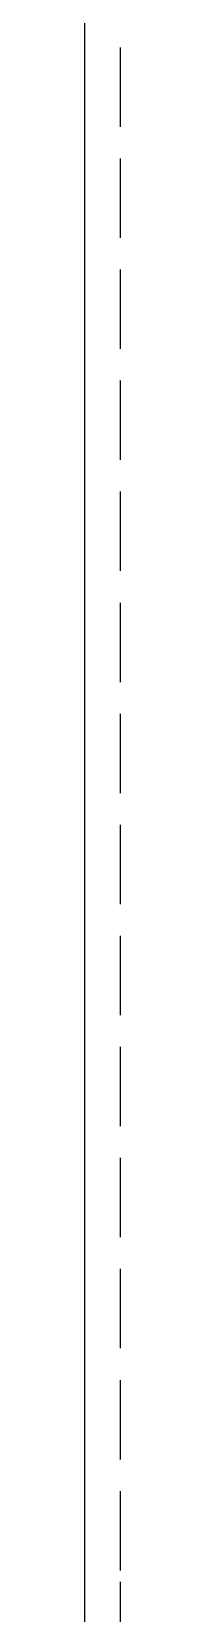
# Model space of a CAD drawing. Extents: x 220580 to 2027826, y -309201 to 71987.
# Drawn here: x 289337.2 to 289345.2, y -160969.9 to -160620.9 of the extents above; entities that cross this region are included whole.
import ezdxf

# ---------------------------------------------------------------- set-up
doc = ezdxf.new("R2010")
doc.units = 0
doc.linetypes.add('ZN-DASH', pattern=[0.35, 0.25, -0.1])
doc.layers.add('!ZN5-钢材投影-40', color=40, linetype='Continuous')
doc.layers.add('!ZN6-虚线-8', color=8, linetype='ZN-DASH')

# ---------------------------------------------------------------- blocks, each defined once
blk = doc.blocks.new('20250825140909')
at = {"layer": '!ZN5-钢材投影-40', "ltscale": 0.3}
for p, q in [((-2454.464954245253, 4985.000000114553), (-2454.464954245253, 4318.956055537157)), ((-2454.464954245253, 4318.956055537157), (-2454.464954245253, 3318.956055301765))]:
    blk.add_line(p, q, dxfattribs=at)
at = {"layer": '!ZN6-虚线-8', "color": 8, "linetype": 'ZN-DASH', "ltscale": 70}
for p, q in [((-2446.464954245253, 4318.956055537157), (-2446.464954245253, 4985.000000114553)), ((-2446.464954245253, 3318.956055301765), (-2446.464954245253, 4318.956055537157))]:
    blk.add_line(p, q, dxfattribs=at)

msp = doc.modelspace()

# ---------------------------------------------------------------- block references
at = {"ltscale": 1000}
msp.add_blockref('20250825140909', (291791.6890737582, -165279.3509701894), dxfattribs=at)

doc.saveas('drawing.dxf')
